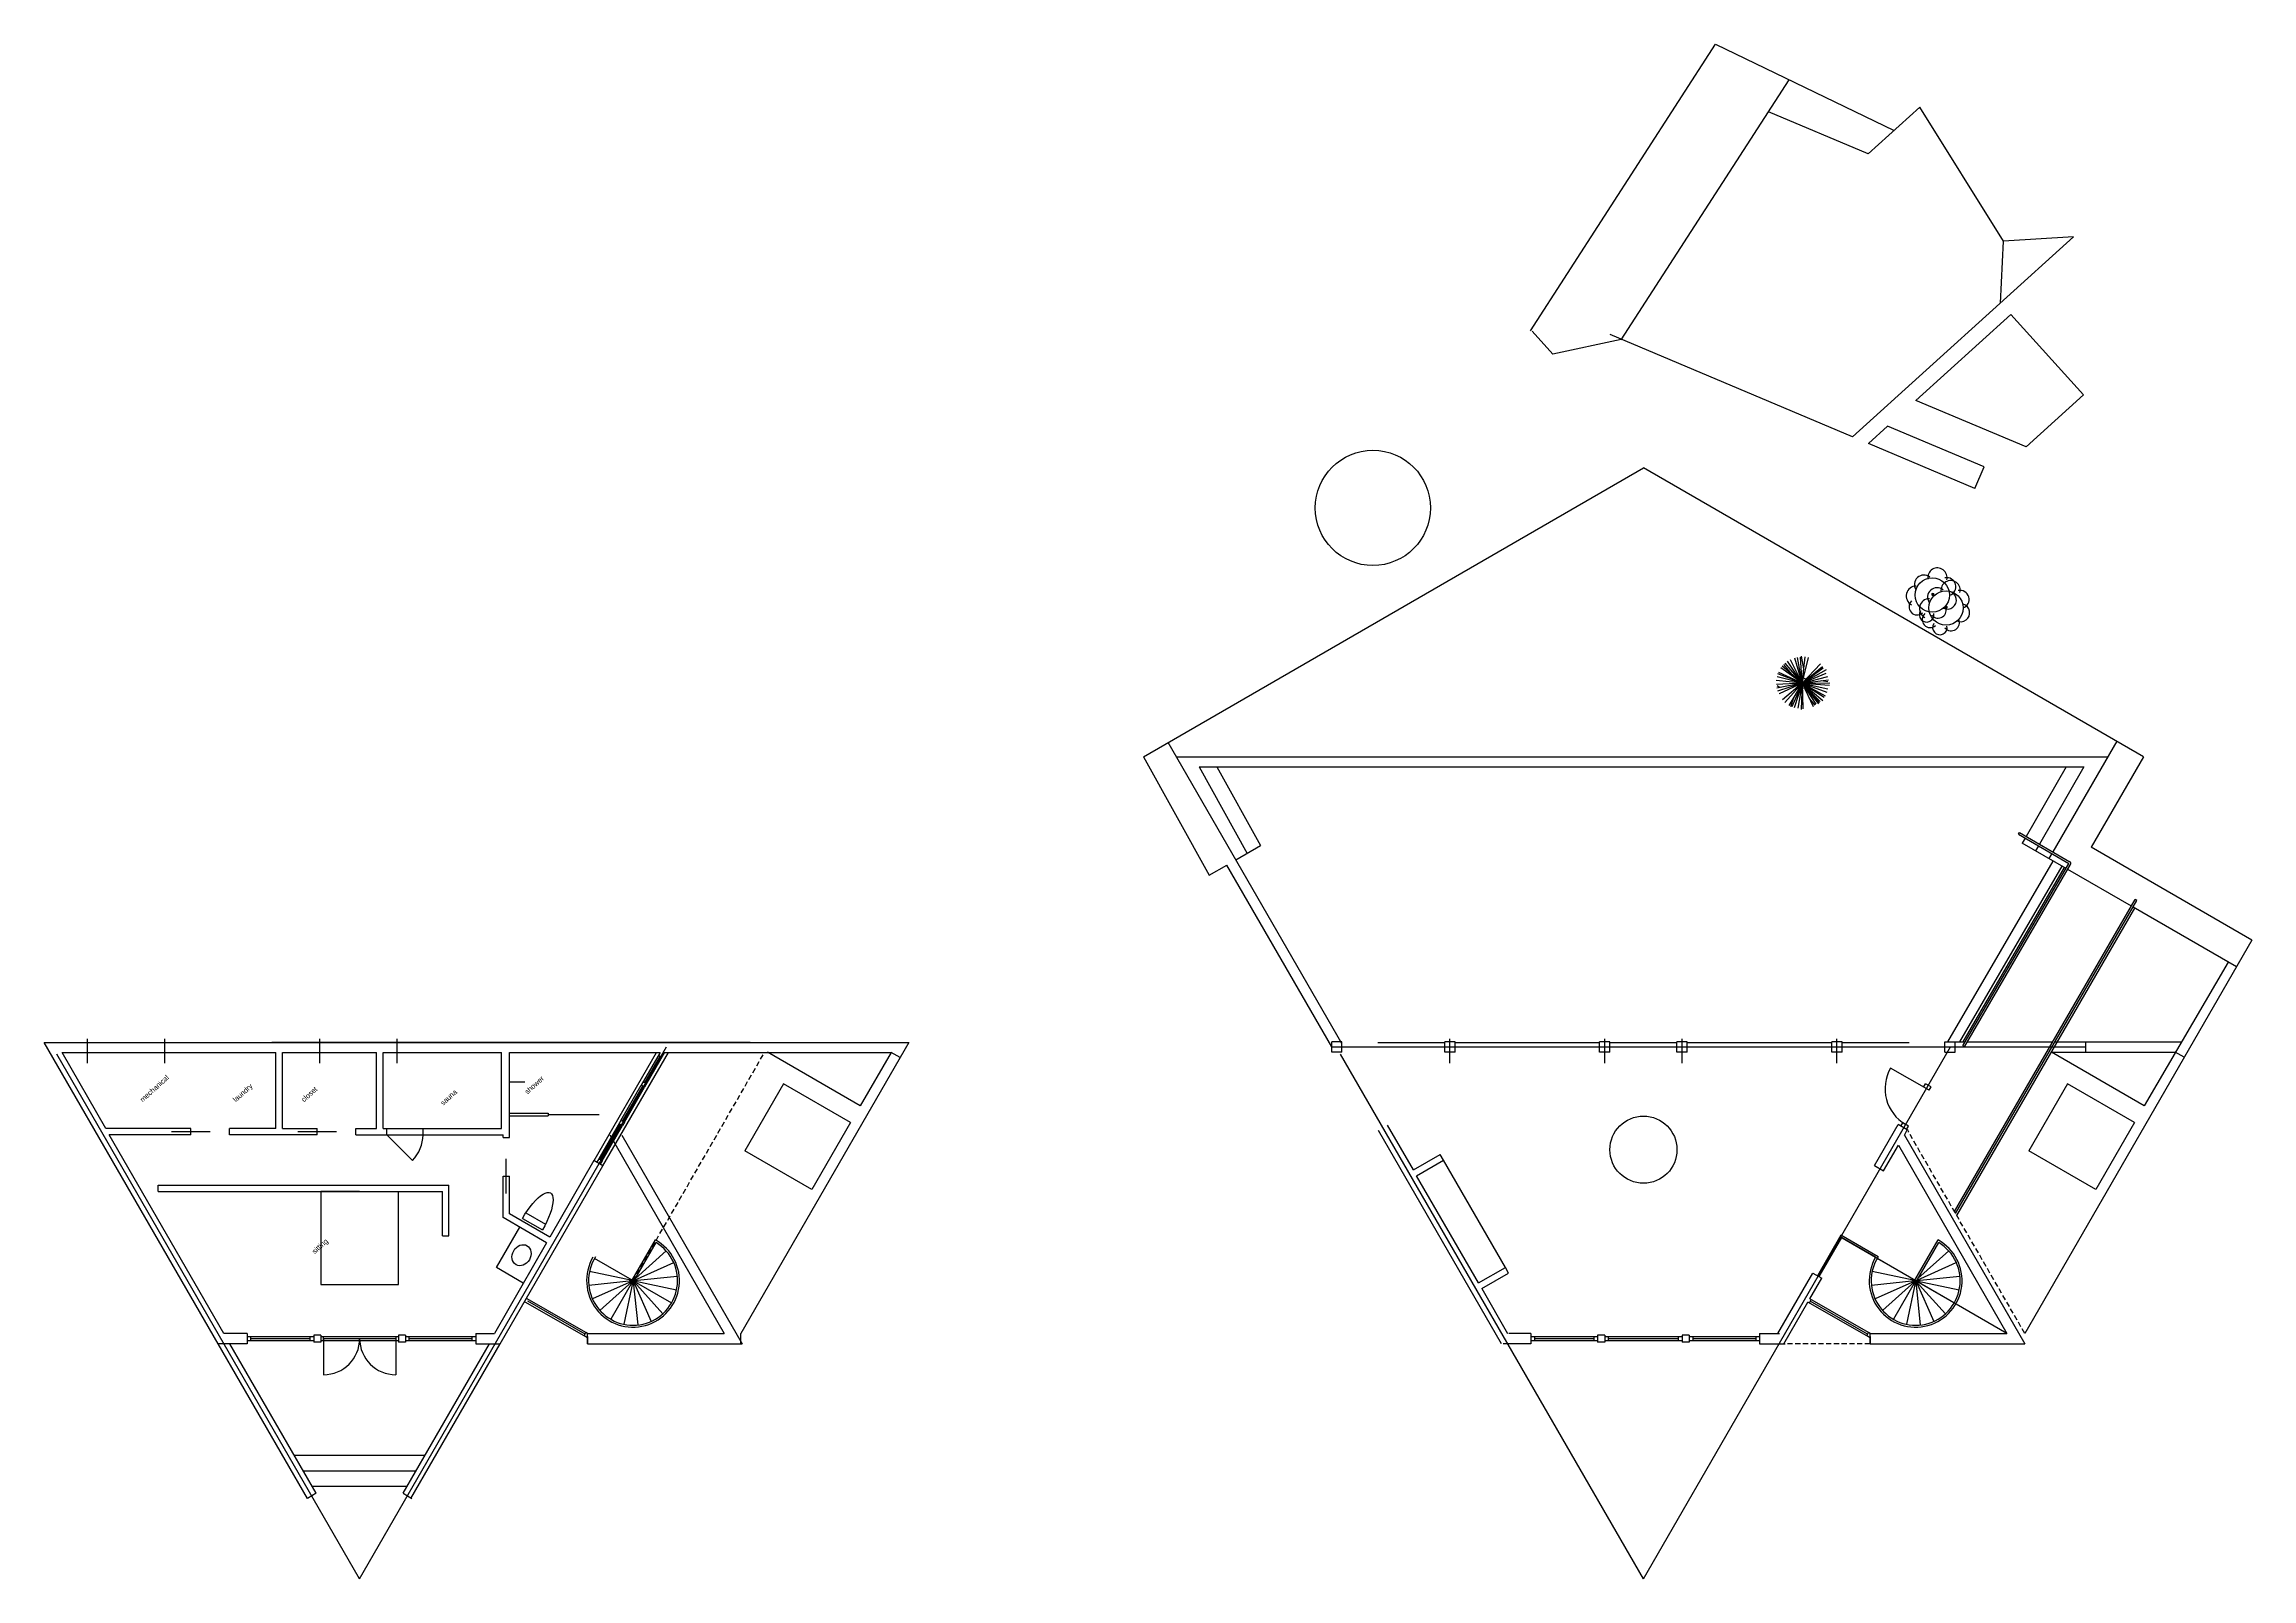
# Model space of a CAD drawing. Header units: inches. Extents: x -43639 to 75791, y -33466 to 47612.
# Drawn here: x 16281 to 17992, y 2132 to 3322 of the extents above; entities that cross this region are included whole.
import ezdxf

# ---------------------------------------------------------------- set-up
doc = ezdxf.new("R2010")
doc.units = ezdxf.units.IN
doc.header["$LTSCALE"] = 8
doc.header["$MEASUREMENT"] = 0
doc.linetypes.add('DASHED', pattern=[0.75, 0.5, -0.25])
doc.layers.get('0').update_dxf_attribs({"linetype": 'CONTINUOUS'})
for name, color, linetype in [('A-Elev', 7, 'CONTINUOUS'), ('A-fixtures', 140, 'CONTINUOUS'), ('A-millwork', 252, 'CONTINUOUS'), ('A-walls', 7, 'CONTINUOUS'), ('construction', 160, 'CONTINUOUS'), ('TREE', 3, 'CONTINUOUS')]:
    doc.layers.add(name, color=color, linetype=linetype)
doc.styles.get("Standard").update_dxf_attribs({"font": 'txt', "height": 0.2})

# ---------------------------------------------------------------- blocks, each defined once
blk = doc.blocks.new('DCDSTREE')
at = {"const_width": 0.05567}
blk.add_lwpolyline([(-0.050861, -0.01564, 1), (0.004809, -0.01564, 1)], format="xyb", close=True, dxfattribs=at)
for centre, radius, start, end in [((-0.022665, 0.436649), 0.318198, 8.130102, 171.869898), ((-0.697665, 0.031649), 0.27, 90, 270), ((-0.472665, 0.324149), 0.334487, 47.726311, 199.653824), ((0.472335, 0.301649), 0.3245, 303.690068, 146.309932), ((0.504478, -0.141923), 0.302211, 246.16126, 60.708638), ((-0.636783, -0.38394), 0.243328, 104.489763, 329.250033), ((-0.24204, -0.519601), 0.275855, 177.662694, 343.412661), ((0.213585, -0.485851), 0.302916, 201.801409, 31.328693)]:
    blk.add_arc(centre, radius, start, end)
blk = doc.blocks.new('PINETREE')
for p, q in [((0, 0), (-0.402482, 0.779348)), ((0, 0), (-0.343868, 0.794353)), ((0, 0), (-0.194598, 0.864692)), ((0, 0), (-0.116446, 0.880635)), ((-0.057775, 0.436931), (-0.038294, 0.872194)), ((0, 0), (0.026572, 0.880635)), ((0, 0), (0.124261, 0.880635)), ((0, 0), (0.234456, 0.841246)), ((0, 0), (0.377474, 0.786851)), ((0, 0), (0.461878, 0.747461)), ((0, 0), (-0.869831, 0.030011)), ((0, 0), (-0.869831, -0.086282)), ((0, 0), (-0.837788, -0.250404)), ((0, 0), (-0.81825, 0.248528)), ((-0.81825, 0.248528), (-0.81825, 0.248528)), ((0, 0), (-0.798712, 0.358256)), ((0, 0), (-0.798712, -0.359194)), ((0, 0), (-0.759636, -0.429532)), ((0, 0), (-0.746351, 0.451103)), ((-0.662929, 0.400682), (-0.688518, 0.497995)), ((0, 0), (-0.675232, 0.544887)), ((0, 0), (-0.675232, -0.530819)), ((0, 0), (-0.616618, -0.632106)), ((0, 0), (-0.584576, 0.654615)), ((0, 0), (-0.565038, -0.655553)), ((0, 0), (-0.486886, 0.724015)), ((0, 0), (-0.259464, -0.827178)), ((0, 0), (-0.135984, -0.835619)), ((0, 0), (-0.064085, -0.882511)), ((0, 0), (-0.018756, -0.87407)), ((0, 0), (0.54003, 0.685564)), ((0, 0), (0.669762, 0.584276)), ((0, 0), (0.741661, 0.497995)), ((0, 0), (0.884679, 0.0694)), ((0, 0), (0.877646, -0.040327)), ((0, 0), (0.865141, -0.094722)), ((0, 0), (0.826065, -0.289794)), ((0, 0), (0.793242, -0.414527)), ((0, 0), (0.728376, -0.507373)), ((0, 0), (0.118009, -0.897516)), ((0, 0), (0.032824, -0.859065)), ((0, 0), (0.403264, -0.780286)), ((0, 0), (0.514239, -0.718388)), ((0, 0), (0.637719, -0.663993)), ((0, 0), (0.286817, -0.835619)), ((0, 0), (0.696333, -0.617101)), ((0, 0), (0.916722, -0.211015)), ((0, 0), (0.228204, -0.843121)), ((0.36848, 0.321449), (0.592391, 0.685564)), ((-0.552229, -0.165054), (-0.831536, -0.328245)), ((-0.170074, -0.542198), (-0.187565, -0.835619)), ((0.535333, -0.372904), (0.676795, -0.53926))]:
    blk.add_line(p, q)

msp = doc.modelspace()

# ---------------------------------------------------------------- linework, layer by layer
at = {"layer": 'A-Elev', "elevation": -8375.99289}
msp.add_lwpolyline([(16525.32518, 2432.42649), (16495.32518, 2432.42649), (16495.32518, 2360.4776), (16555.32518, 2360.4776), (16555.32518, 2432.42649)], dxfattribs=at)
at = {"layer": 'A-fixtures'}
for p, q in [((16654.06664, 2415.92569, -8375.99122), (16669.40454, 2407.07035, -8375.99122)), ((16651.44136, 2411.6679, -8375.99122), (16667.02982, 2402.6679, -8375.99122))]:
    msp.add_line(p, q, dxfattribs=at)
at = {"layer": 'A-fixtures', "extrusion": (0, 0, -1)}
msp.add_ellipse((16659.23559, 2407.1679, -8375.99122), major_axis=(14, 24.24871), ratio=0.3214285714, start_param=4.7123889804, end_param=7.853981634, dxfattribs=at)
at = {"layer": 'A-millwork'}
for p, q in [((17413.47558, 2373.61492, 0.00274), (17365.47558, 2456.75335, 0.00274)), ((16631.42047, 2373.52174, -8375.9976), (16649.44346, 2404.73848, -8375.99973))]:
    msp.add_line(p, q, dxfattribs=at)
msp.add_arc((16546.4434, 2476.42649, -8375.99008), 28, 315, 360, dxfattribs=at)
at = {"layer": 'A-walls', "color": 252}
for p, q in [((17132.84389, 2769.43884), (17520.54193, 2993.27641)), ((17908.23996, 2769.43884), (17520.54193, 2993.27641)), ((17286.83919, 2547.07026), (17152.05195, 2780.52861)), ((17887.45535, 2781.43884), (17837.91277, 2695.62856)), ((17132.84389, 2769.43884), (17183.80992, 2677.52219)), ((17158.45463, 2769.43884), (17880.52715, 2769.43884)), ((17176.16794, 2761.43884, -40037.30414), (17213.26778, 2694.52969, -40037.30414)), ((17176.16794, 2761.43884), (17862.05194, 2761.43884)), ((17189.88713, 2761.43884, -40037.30414), (17223.66009, 2700.52969, -40037.30414)), ((17848.19554, 2761.43884), (17817.12816, 2707.62856)), ((17862.05194, 2761.43884), (17827.52046, 2701.62856)), ((17908.23996, 2769.43884), (17867.69738, 2699.21702)), ((17816.37816, 2706.32952), (17814.12816, 2702.43241)), ((17204.59453, 2689.52219), (17223.70024, 2700.55287)), ((17848.14018, 2682.79557), (17814.12816, 2702.43241)), ((17826.77046, 2700.32952), (17824.52046, 2696.43241)), ((17837.16277, 2694.32952), (17834.91277, 2690.43241)), ((17992.16908, 2627.35325), (17867.69738, 2699.21702)), ((17183.80992, 2677.52219), (17197.53969, 2685.44907)), ((17278.83919, 2544.6342), (17197.53969, 2685.44907)), ((17768.29509, 2548.51462), (17846.84439, 2683.54369)), ((17898.80591, 2653.54369), (17849.44246, 2682.04369)), ((17980.16908, 2606.56864), (17900.10495, 2652.79369)), ((17903.09951, 2657.99298), (17901.80171, 2658.74226)), ((17763.39056, 2413.94157), (17901.40399, 2652.04369)), ((17992.16908, 2627.35325), (17816.17318, 2322.51941)), ((17973.68355, 2610.31307), (17908.73445, 2498.9586)), ((16951.0155, 2548.04201, 8376), (16820.80996, 2322.51941, 8376)), ((16913.37123, 2498.9586, 8376), (16841.3941, 2540.51462, 8376)), ((16937.44146, 2540.22672, 8376), (16913.37123, 2498.9586, 8376)), ((17762.24467, 2548.51462), (17768.29509, 2548.51462)), ((17768.29509, 2548.51462), (17770.02714, 2548.51462)), ((17771.75919, 2548.51462), (17837.57712, 2548.51462)), ((17836.42242, 2540.51462), (17863.51313, 2540.51462)), ((17908.73445, 2498.9586), (17836.75732, 2540.51462)), ((17839.30917, 2548.51462), (17863.51313, 2548.51462)), ((17863.51313, 2540.51462), (17863.51313, 2548.51462)), ((17939.72337, 2536.51462), (17932.79517, 2540.51462)), ((16853.90971, 2515.96822, 8376), (16823.90971, 2464.0067, 8376)), ((16905.87123, 2485.96822, 8376), (16853.90971, 2515.96822, 8376)), ((17849.27292, 2515.96822), (17819.27292, 2464.0067)), ((17901.23445, 2485.96822), (17849.27292, 2515.96822)), ((16671.45308, 2492.22672, -8376.00851), (16711.01846, 2492.22672, -8376.00851)), ((16905.87123, 2485.96822, 8376), (16875.87123, 2434.0067, 8376)), ((17901.23445, 2485.96822), (17871.23445, 2434.0067)), ((16331.4983, 2476.42649, -8376), (16331.4983, 2476.4776, -8376.00002)), ((16875.87123, 2434.0067, 8376), (16823.90971, 2464.0067, 8376)), ((17871.23445, 2434.0067), (17819.27292, 2464.0067)), ((17802.31677, 2322.51941), (17672.78304, 2397.30574)), ((16736.59683, 2363.75003, -8376), (16707.36848, 2380.62503, -8376)), ((16739.05, 2364.99904, -8376), (16762.88485, 2386.46003, -8376)), ((17730.90324, 2363.75003), (17701.67488, 2380.62503)), ((17733.35641, 2364.99904), (17757.19125, 2386.46003)), ((16736.50046, 2363.29663, -8376), (16702.93535, 2359.7688, -8376)), ((16736.51274, 2363.53096, -8376), (16703.50026, 2370.54798, -8376)), ((16736.56119, 2363.06998, -8376), (16705.72903, 2349.34261, -8376)), ((16736.68899, 2362.87318, -8376), (16711.60786, 2340.29002, -8376)), ((16736.87135, 2362.72551, -8376), (16719.99635, 2333.49715, -8376)), ((16737.09042, 2362.64142, -8376), (16730.0734, 2329.62894, -8376)), ((16737.32475, 2362.62914, -8376), (16740.85258, 2329.06402, -8376)), ((16737.55141, 2362.68987, -8376), (16751.27877, 2331.85771, -8376)), ((16737.7482, 2362.81767, -8376), (16760.33136, 2337.73653, -8376)), ((16737.89587, 2363.00003, -8376), (16767.12423, 2346.12503, -8376)), ((16738.01772, 2363.21107, -8376), (16770.99244, 2356.20207, -8376)), ((16738.16833, 2363.47193, -8376), (16771.55736, 2366.98126, -8376)), ((16738.41201, 2363.89401, -8376), (16768.76367, 2377.40744, -8376)), ((17730.80687, 2363.29663), (17697.24175, 2359.7688)), ((17730.81915, 2363.53096), (17697.80667, 2370.54798)), ((17730.8676, 2363.06998), (17700.03544, 2349.34261)), ((17730.9954, 2362.87318), (17705.91426, 2340.29002)), ((17731.17776, 2362.72551), (17714.30276, 2333.49715)), ((17731.39682, 2362.64142), (17724.3798, 2329.62894)), ((17731.63115, 2362.62914), (17735.15899, 2329.06402)), ((17731.85781, 2362.68987), (17745.58517, 2331.85771)), ((17732.05461, 2362.81767), (17754.63776, 2337.73653)), ((17732.20228, 2363.00003), (17761.43063, 2346.12503)), ((17732.32412, 2363.21107), (17765.29885, 2356.20207)), ((17732.47473, 2363.47193), (17765.86376, 2366.98126)), ((17732.71842, 2363.89401), (17763.07008, 2377.40744)), ((16484.77659, 2194.64825, -8376), (16415.56894, 2314.51941, -8376)), ((16491.66183, 2198.62344, -8376), (16424.74926, 2314.51941, -8376)), ((16497.32518, 2318.51941, -8376.01245), (16497.32518, 2290.51941, -8376.01245)), ((16553.32518, 2318.51941, -8376.01238), (16553.32518, 2290.51941, -8376.01238)), ((16558.98854, 2198.62344, -8376), (16625.90111, 2314.51941, -8376)), ((16565.10991, 2194.64825, -25128.01713), (16634.31755, 2314.51941, -25128.01713)), ((16575.84495, 2227.8196, -8376.01713), (16474.80542, 2227.8196, -8376.01713)), ((16568.91675, 2215.8196, -8376.01713), (16481.73362, 2215.8196, -8376.01713)), ((16491.66183, 2198.62344, -8376.01713), (16484.77659, 2194.64825, -8376.01713)), ((16561.98854, 2203.8196, -8376.01713), (16488.66183, 2203.8196, -8376.01713)), ((16558.98854, 2198.62344, -8376.01713), (16565.87378, 2194.64825, -8376.01713))]:
    msp.add_line(p, q, dxfattribs=at)
at = {"layer": 'A-walls', "color": 253}
for p, q in [((17811.182, 2709.32952), (17811.932, 2710.62856)), ((17811.182, 2709.32952), (17850.4026, 2686.6855)), ((17811.932, 2710.62856), (17851.14342, 2687.98984)), ((17768.15075, 2545.26462), (17850.4026, 2686.6855)), ((17769.44979, 2544.51462), (17851.70162, 2685.93547)), ((17761.68861, 2416.88945), (17901.80171, 2658.74226)), ((17762.55375, 2415.39099), (17903.09951, 2657.99298)), ((16706.99223, 2456.41586, -16752.00065), (16755.38045, 2540.22672, -16752.00065)), ((16713.96746, 2452.38871, -8376), (16764.68076, 2540.22672, -8376)), ((17768.15075, 2545.26462), (17769.44979, 2544.51462)), ((16727.90729, 2487.64181, -8376), (16743.65729, 2514.92161, -8376)), ((16713.25537, 2456.26394, -8376), (16729.00537, 2483.54374, -8376)), ((16546.4434, 2481.42649, -8375.99008), (16574.4434, 2481.42649, -8375.99008)), ((16548.22541, 2476.42649, -8375.9852), (16576.22541, 2476.42649, -8375.9852)), ((16636.45308, 2444.33743, -8375.99859), (16641.45308, 2444.33743, -8375.99859)), ((17673.53304, 2398.60478), (17655.41043, 2367.2155)), ((17673.99057, 2396.89725), (17656.49296, 2366.5905)), ((17702.45313, 2381.90775), (17673.53304, 2398.60478)), ((17700.50159, 2381.5911), (17673.99057, 2396.89725)), ((16736.59683, 2363.75003, -8376), (16754.59293, 2394.92018, -8376)), ((16737.89587, 2363.00003, -8376), (16755.1418, 2392.87084, -8376)), ((17730.90324, 2363.75003), (17748.89933, 2394.92018)), ((17732.20228, 2363.00003), (17749.4482, 2392.87084)), ((16699.2687, 2320.5553, -8376.00481), (16653.74186, 2346.84023, -8376.00474)), ((16700.7687, 2323.15338, -8376), (16655.24186, 2349.43831, -8375.99993)), ((17693.5751, 2320.5553, -0.00481), (17648.04827, 2346.84023, -0.00474)), ((17695.0751, 2323.15338, 0), (17649.54827, 2349.43831, 0.00007)), ((16441.08824, 2320.01941, -8376.00764), (16486.82518, 2320.01941, -8376.00757)), ((16441.08824, 2317.01941, -8376.00764), (16486.82518, 2317.01941, -8376.00757)), ((16497.32518, 2320.01941, -8376.01245), (16553.32518, 2320.01941, -8376.01238)), ((16497.32518, 2317.01941, -8376.01245), (16553.32518, 2317.01941, -8376.01238)), ((16563.82518, 2320.01941, -8376.01719), (16612.32518, 2320.01941, -8376.01713)), ((16563.82518, 2317.01941, -8376.01719), (16612.32518, 2317.01941, -8376.01713)), ((17436.30498, 2320.01941, 0.00948), (17482.04193, 2320.01941, 0.00955)), ((17436.30498, 2317.01941, 0.00948), (17482.04193, 2317.01941, 0.00955)), ((17493.54193, 2320.01941, 0.00467), (17547.54193, 2320.01941, 0.00474)), ((17493.54193, 2317.01941, 0.00467), (17547.54193, 2317.01941, 0.00474)), ((17559.04193, 2320.01941, -0.00007), (17607.54193, 2320.01941, 0)), ((17559.04193, 2317.01941, -0.00007), (17607.54193, 2317.01941, 0))]:
    msp.add_line(p, q, dxfattribs=at)
at = {"layer": 'A-walls', "color": 1}
for p, q in [((17756.39732, 2548.51462, -15623.89799), (17838.16257, 2688.55614, -39478.11913)), ((17765.81706, 2548.51462, -16608.00381), (17845.21741, 2684.48303, -39478.11913)), ((17863.51313, 2548.51462), (17937.41397, 2548.51462)), ((17863.51313, 2540.51462), (17932.79517, 2540.51462))]:
    msp.add_line(p, q, dxfattribs=at)
at = {"layer": 'A-walls', "color": 5}
for p, q in [((16314.41484, 2532.01563, -8376), (16314.41484, 2550.76411, -8376)), ((16374.41484, 2532.01563, -8376), (16374.41484, 2550.76411, -8376)), ((16494.41484, 2532.01563, -8376), (16494.41484, 2550.76411, -8376)), ((16554.41484, 2532.01563, -8376), (16554.41484, 2550.76411, -8376)), ((17370.54193, 2532.01563), (17370.54193, 2550.76411)), ((17490.54193, 2532.01563, -8376), (17490.54193, 2550.76411, -8376)), ((17550.54193, 2532.01563, -8376), (17550.54193, 2550.76411, -8376)), ((17670.54193, 2532.01563, -8376), (17670.54193, 2550.76411, -8376)), ((16525.32518, 2132.36641, -8376.01713), (16290.53583, 2539.03351, -8376.01713)), ((16525.32518, 2132.36641, -8376.01713), (16763.27906, 2544.51462, -8376.01713)), ((17278.83919, 2544.51462), (17863.46701, 2544.51462)), ((17520.54193, 2132.36641), (17285.75257, 2539.03351)), ((17520.54193, 2132.36641), (17758.49581, 2544.51462))]:
    msp.add_line(p, q, dxfattribs=at)
at = {"layer": 'A-walls'}
for p, q in [((16415.56894, 2314.51941, -8376), (16280.7446, 2548.04201, -8376)), ((16280.7446, 2548.04201, -8376), (16951.0155, 2548.04201, -8376)), ((16328.61155, 2481.42649, -8376), (16294.66322, 2540.22672, -8376)), ((16294.66322, 2540.22672, -8376), (16460.4434, 2540.22672, -8376)), ((16828.0677, 2548.04201, -8376), (16457.3581, 2548.04201, -8376)), ((16460.4434, 2481.42649, -8376.00531), (16460.4434, 2540.22672, -8376.00645)), ((16465.4434, 2481.42649, -8376.00531), (16465.4434, 2540.22672, -8376.00645)), ((16465.4434, 2540.22672, -8376), (16538.4434, 2540.22672, -8376)), ((16538.4434, 2481.42649, -8376.00374), (16538.4434, 2540.22672, -8376.00488)), ((16543.4434, 2481.42649, -8376.00374), (16543.4434, 2540.22672, -8376.00488)), ((16543.4434, 2540.22672, -8376), (16635.23509, 2540.22672, -8376.00851)), ((16635.23509, 2481.42649, -8375.99371), (16635.23509, 2540.22672, -8375.99485)), ((16641.45308, 2477.33447, -8375.99859), (16641.45308, 2540.22672, -8375.99973)), ((16641.45308, 2540.22672, -8376.00851), (16758.2672, 2540.22672, -8376.00394)), ((16758.2672, 2540.22672, -8376), (16743.65729, 2514.92161, -8376)), ((16761.7313, 2540.22672, -8376), (16746.25537, 2513.42161, -8376)), ((16746.45633, 2516.76969, -8376), (16758.16798, 2537.05486, -8376)), ((16761.7313, 2540.22672, -8376.00381), (16937.44146, 2540.22672, -8375.99694)), ((17278.83919, 2540.51462), (17278.83919, 2548.51462)), ((17286.83919, 2548.51462), (17278.83919, 2548.51462)), ((17286.83919, 2540.51462), (17278.83919, 2540.51462)), ((17286.83919, 2540.51462), (17286.83919, 2548.51462)), ((17314.54193, 2548.04201, -8376), (17366.54193, 2548.04201, -8376)), ((17366.54193, 2540.51462), (17366.54193, 2548.51462)), ((17374.54193, 2548.51462), (17366.54193, 2548.51462)), ((17374.54193, 2540.51462), (17366.54193, 2540.51462)), ((17374.54193, 2540.51462), (17374.54193, 2548.51462)), ((17374.54193, 2548.04201, -8376), (17486.54193, 2548.04201, -8376)), ((17486.54193, 2540.51462, -8376), (17486.54193, 2548.51462, -8376)), ((17494.54193, 2548.51462, -8376), (17486.54193, 2548.51462, -8376)), ((17494.54193, 2540.51462, -8376), (17486.54193, 2540.51462, -8376)), ((17494.54193, 2540.51462, -8376), (17494.54193, 2548.51462, -8376)), ((17494.54193, 2548.04201, -8376), (17546.54193, 2548.04201, -8376)), ((17546.54193, 2540.51462, -8376), (17546.54193, 2548.51462, -8376)), ((17554.54193, 2548.51462, -8376), (17546.54193, 2548.51462, -8376)), ((17554.54193, 2540.51462, -8376), (17546.54193, 2540.51462, -8376)), ((17554.54193, 2540.51462, -8376), (17554.54193, 2548.51462, -8376)), ((17554.54193, 2548.04201, -8376), (17666.54193, 2548.04201, -8376)), ((17674.54193, 2548.51462, -8376), (17666.54193, 2548.51462, -8376)), ((17666.54193, 2540.51462, -8376), (17666.54193, 2548.51462, -8376)), ((17674.54193, 2540.51462, -8376), (17666.54193, 2540.51462, -8376)), ((17674.54193, 2540.51462, -8376), (17674.54193, 2548.51462, -8376)), ((17674.54193, 2548.04201, -8376), (17726.54193, 2548.04201, -8376)), ((17754.24467, 2540.51462), (17754.24467, 2548.51462)), ((17754.24467, 2548.51462), (17762.24467, 2548.51462)), ((17754.24467, 2540.51462), (17762.24467, 2540.51462)), ((17762.24467, 2540.51462), (17762.24467, 2548.51462)), ((16653.45308, 2517.1347, -8376.01066), (16641.45308, 2517.1347, -8375.99973)), ((17741.98078, 2510.90975), (17712.10291, 2528.15975)), ((17737.65065, 2513.40975), (17739.15065, 2516.00783)), ((17743.48078, 2513.50783), (17739.15065, 2516.00783)), ((16729.20633, 2486.89181, -8376), (16744.95633, 2514.17161, -8376)), ((16729.85585, 2486.51681, -8376), (16745.60585, 2513.79661, -8376)), ((16730.50537, 2486.14181, -8376), (16746.25537, 2513.42161, -8376)), ((17741.98078, 2510.90975), (17743.48078, 2513.50783)), ((16641.45308, 2493.1347, -8376.01339), (16671.45308, 2493.1347, -8376.01339)), ((16641.45308, 2491.1347, -8376.01339), (16671.45308, 2491.1347, -8376.01339)), ((16671.45308, 2493.1347, -8376.01339), (16671.45308, 2491.1347, -8376.01339)), ((16727.90729, 2487.64181, -8376), (16710.65729, 2457.76394, -8376)), ((16711.30681, 2457.38894, -8376), (16727.05681, 2484.66874, -8376)), ((16711.95633, 2457.01394, -8376), (16727.70633, 2484.29374, -8376)), ((16730.50537, 2486.14181, -8376), (16729.00537, 2483.54374, -8376)), ((17342.36058, 2449.1814, 8376.00821), (17322.23224, 2483.84886)), ((17699.65671, 2452.52115), (17718.02074, 2484.32857)), ((17725.07558, 2480.25546, 0.00241), (17718.02074, 2484.32857, 0.00241)), ((17725.90646, 2479.77575), (17718.85162, 2483.84886)), ((17720.15065, 2483.09886), (17721.65065, 2485.69694)), ((17725.98078, 2483.19694), (17721.65065, 2485.69694)), ((17724.48078, 2480.59886), (17725.98078, 2483.19694)), ((16420.13046, 2322.51941, -8376), (16331.27216, 2476.42649, -8376)), ((16379.4434, 2478.92649, -8376.00489), (16409.4434, 2478.92649, -8376.00489)), ((16394.4434, 2476.42649, -8376.00489), (16394.4434, 2481.42649, -8376.00489)), ((16424.4434, 2476.42649, -8376.00043), (16424.4434, 2481.42649, -8376.00043)), ((16465.4434, 2481.42649, -8376.00531), (16492.4434, 2481.42649, -8375.98563)), ((16477.4434, 2478.92649, -8375.98965), (16507.4434, 2478.92649, -8375.98965)), ((16492.4434, 2476.42649, -8375.98965), (16492.4434, 2481.42649, -8375.98965)), ((16522.4434, 2481.42649, -8375.99008), (16538.4434, 2481.42649, -8375.99008)), ((16522.4434, 2476.42649, -8375.9852), (16522.4434, 2481.42649, -8375.9852)), ((16522.4434, 2476.42649, -8375.9852), (16548.22541, 2476.42649, -8375.9852)), ((16543.4434, 2481.42649, -8375.99008), (16546.4434, 2481.42649, -8375.99008)), ((16546.4434, 2476.42649, -8375.99008), (16546.4434, 2481.42649, -8375.99008)), ((16546.4434, 2476.42649, -8375.99008), (16566.24239, 2456.6275, -8376.00305)), ((16574.4434, 2476.42649, -8375.99008), (16574.4434, 2481.42649, -8375.99008)), ((16574.4434, 2481.42649, -8375.9852), (16635.23509, 2481.42649, -8375.99371)), ((16574.4434, 2476.42649, -8375.99008), (16636.45308, 2476.42649, -8375.99859)), ((16636.45308, 2474.33447, -8375.99859), (16636.45308, 2476.42649, -8375.99859)), ((16636.45308, 2474.33447, -8375.99859), (16641.45308, 2474.33447, -8375.99859)), ((16641.45308, 2474.33447, -8375.99859), (16641.45308, 2477.33447, -8375.99859)), ((16719.15207, 2476.42649, -8376), (16808.01037, 2322.51941, -8376)), ((16728.4741, 2476.28026, -8376), (16821.86677, 2314.51941, -8376)), ((17410.58819, 2314.51941), (17315.1774, 2479.77575)), ((17706.71156, 2448.44803), (17718.1617, 2468.28026)), ((17718.1617, 2468.28026), (17802.31677, 2322.51941)), ((17722.7805, 2476.28026), (17725.07558, 2480.25546)), ((17722.7805, 2476.28026), (17816.17318, 2314.51941)), ((16634.36858, 2314.51941, -8376), (16713.96746, 2452.38871, -8376)), ((16638.95308, 2430.83743, -8376.00103), (16638.95308, 2457.83743, -8375.99615)), ((16706.88371, 2456.47851, 6987.39101), (16672.76452, 2397.04756, -7331.26393)), ((16710.65729, 2457.76394, -8376), (16709.15729, 2455.16586, -8376)), ((16713.25537, 2456.26394, -8376), (16711.75537, 2453.66586, -8376)), ((17342.36058, 2449.1814, 8376.00821), (17362.97558, 2461.08348, 8376.00821)), ((17365.47558, 2456.75335, 8376.00274), (17362.97558, 2461.08348, 8376.00274)), ((17365.47558, 2456.75335, 8376.00274), (17362.97558, 2461.08348, 8376.00274)), ((17365.47558, 2456.75335, 8376.00274), (17362.97558, 2461.08348, 8376.00274)), ((17699.65671, 2452.52115), (17706.71156, 2448.44803)), ((16369.13045, 2432.42649, -8376), (16369.13045, 2437.42649, -8376)), ((16589.45308, 2398.05168, -8375.99973), (16589.45308, 2432.42649, -8375.99859)), ((16594.45308, 2398.05168, -8375.99973), (16594.45308, 2437.42649, -8375.99859)), ((16636.45308, 2412.23848, -8375.99973), (16636.45308, 2444.33743, -8375.99859)), ((16641.45308, 2415.12523, -8375.99973), (16641.45308, 2444.33743, -8375.99859)), ((17392.69097, 2361.61492, 0.00274), (17344.69097, 2444.75335, 0.00274)), ((16594.45308, 2429.06307, -8375.99973), (16594.45308, 2429.06307, -8375.99973)), ((16589.45308, 2398.05168, -8376.00461), (16594.45308, 2398.05168, -8376.00461)), ((16670.2751, 2392.71133, -8375.98946), (16629.9355, 2322.44525, -25305.1404)), ((17392.69097, 2361.61492, 8376.00821), (17413.47558, 2373.61492, 8376.00821)), ((17395.19097, 2357.28479, 8376.00274), (17415.97558, 2369.28479, 8376.00274)), ((17415.97558, 2369.28479, 8376.00274), (17413.47558, 2373.61492, 8376.00274)), ((17415.97558, 2369.28479, 8376.00274), (17413.47558, 2373.61492, 8376.00274)), ((17624.82631, 2322.51941), (17651.82632, 2369.28479)), ((17649.54827, 2349.43831), (17658.71156, 2365.3096)), ((17651.82632, 2369.28479), (17658.71156, 2365.3096)), ((16700.0187, 2321.85434, -8376.00481), (16655.58994, 2347.5053, -8376.00474)), ((17395.19097, 2357.28479, 8376.00274), (17415.14971, 2322.51941, 0.00547)), ((17629.38783, 2314.51941), (17648.04827, 2346.84023)), ((17649.14634, 2346.20626, -0.00488), (17650.64634, 2348.80434, -0.00489)), ((17694.3251, 2321.85434, -0.00481), (17649.89634, 2347.5053, -0.00474)), ((16438.08824, 2314.51941, -8376.00764), (16415.56894, 2314.51941, -8376.00764)), ((16438.08824, 2322.51941, -8376.00764), (16420.13046, 2322.51941, -8376.00764)), ((16438.08824, 2322.51941, -8376.00764), (16438.08824, 2314.51941, -8376.00764)), ((16438.08824, 2320.01941, -8376.00764), (16441.08824, 2320.01941, -8376.00764)), ((16438.08824, 2317.01941, -8376.00764), (16441.08824, 2317.01941, -8376.00764)), ((16441.08824, 2317.01941, -8376.01245), (16441.08824, 2320.01941, -8376.01245)), ((16441.08824, 2318.51941, -8376.00764), (16486.82518, 2318.51941, -8376.00758)), ((16486.82518, 2320.01941, -8376.00764), (16486.82518, 2317.01941, -8376.00764)), ((16486.82518, 2320.01941, -8376.00757), (16489.82518, 2320.01941, -8376.00764)), ((16486.82518, 2317.01941, -8376.00757), (16489.82518, 2317.01941, -8376.00757)), ((16492.57518, 2321.26941, -8376.00764), (16489.82518, 2321.26941, -8376.00764)), ((16489.82518, 2321.26941, -8376.00764), (16489.82518, 2315.76941, -8376.00764)), ((16495.32518, 2315.76941, -8376.00764), (16489.82518, 2315.76941, -8376.00764)), ((16495.32518, 2321.26941, -8376.00764), (16492.57518, 2321.26941, -8376.00764)), ((16495.32518, 2321.26941, -8376.00764), (16495.32518, 2315.76941, -8376.00764)), ((16495.32518, 2320.01941, -8376.00764), (16497.32518, 2320.01941, -8376.00764)), ((16495.32518, 2317.01941, -8376.00764), (16497.32518, 2317.01941, -8376.00764)), ((16497.32518, 2317.01941, -8376.01245), (16497.32518, 2320.01941, -8376.01245)), ((16497.32518, 2318.51941, -8376.01245), (16553.32518, 2318.51941, -8376.01238)), ((16553.32518, 2320.01941, -8376.01238), (16553.32518, 2317.01941, -8376.01238)), ((16553.32518, 2320.01941, -8376.01232), (16555.32518, 2320.01941, -8376.01238)), ((16553.32518, 2317.01941, -8376.01232), (16555.32518, 2317.01941, -8376.01232)), ((16558.07518, 2321.26941, -8376.01238), (16555.32518, 2321.26941, -8376.01238)), ((16555.32518, 2321.26941, -8376.01238), (16555.32518, 2315.76941, -8376.01238)), ((16560.82518, 2315.76941, -8376.01238), (16555.32518, 2315.76941, -8376.01238)), ((16560.82518, 2321.26941, -8376.01238), (16558.07518, 2321.26941, -8376.01238)), ((16560.82518, 2321.26941, -8376.01238), (16560.82518, 2315.76941, -8376.01238)), ((16560.82518, 2320.01941, -8376.01238), (16563.82518, 2320.01941, -8376.01238)), ((16560.82518, 2317.01941, -8376.01238), (16563.82518, 2317.01941, -8376.01238)), ((16563.82518, 2317.01941, -8376.01719), (16563.82518, 2320.01941, -8376.01719)), ((16563.82518, 2318.51941, -8376.01719), (16612.32518, 2318.51941, -8376.01713)), ((16612.32518, 2320.01941, -8376.01719), (16612.32518, 2317.01941, -8376.01719)), ((16612.32518, 2320.01941, -8376.01713), (16615.32518, 2320.01941, -8376.01719)), ((16612.32518, 2317.01941, -8376.01713), (16615.32518, 2317.01941, -8376.01713)), ((16615.32518, 2322.51941, -8376.01165), (16629.80707, 2322.51941, -8376.01165)), ((16615.32518, 2322.51941, -8376.01165), (16615.32518, 2314.51941, -8376.01165)), ((16615.32518, 2314.51941, -8376.01713), (16634.36858, 2314.51941, -8376.01713)), ((16699.2687, 2320.5553, -8376.00481), (16700.7687, 2323.15338, -8376.00481)), ((16701.86677, 2319.0553, -8376), (16699.2687, 2320.5553, -8376)), ((16701.86677, 2322.51941, -8376), (16700.7687, 2323.15338, -8376)), ((16701.86677, 2314.51941, -8376), (16701.86677, 2322.51941, -8376)), ((16701.86677, 2314.51941, -8376), (16701.86677, 2322.51941, -8376)), ((16701.86677, 2322.51941, -8376), (16808.01037, 2322.51941, -8376)), ((16701.86677, 2320.01941, -8376), (16701.86677, 2314.51941, -8376)), ((16701.86677, 2314.51941, -8376), (16821.86677, 2314.51941, -8376)), ((16820.80996, 2314.51941, 8376), (16820.80996, 2322.51941, 8376)), ((17433.30498, 2314.51941, 0.00948), (17411.69603, 2314.51941, 0.00948)), ((17433.30498, 2322.51941, 0.00948), (17416.25754, 2322.51941, 0.00948)), ((17433.30498, 2322.51941, 0.00948), (17433.30498, 2314.51941, 0.00948)), ((17433.30498, 2320.01941, 0.00948), (17436.30498, 2320.01941, 0.00948)), ((17433.30498, 2317.01941, 0.00948), (17436.30498, 2317.01941, 0.00948)), ((17436.30498, 2317.01941, 0.00467), (17436.30498, 2320.01941, 0.00467)), ((17436.30498, 2318.51941, 0.00948), (17482.04193, 2318.51941, 0.00955)), ((17482.04193, 2320.01941, 0.00955), (17485.04193, 2320.01941, 0.00948)), ((17482.04193, 2320.01941, 0.00948), (17482.04193, 2317.01941, 0.00948)), ((17482.04193, 2317.01941, 0.00955), (17485.04193, 2317.01941, 0.00955)), ((17485.04193, 2321.26941, 0.00948), (17485.04193, 2315.76941, 0.00948)), ((17487.79193, 2321.26941, 0.00948), (17485.04193, 2321.26941, 0.00948)), ((17490.54193, 2315.76941, 0.00948), (17485.04193, 2315.76941, 0.00948)), ((17490.54193, 2321.26941, 0.00948), (17487.79193, 2321.26941, 0.00948)), ((17490.54193, 2321.26941, 0.00948), (17490.54193, 2315.76941, 0.00948)), ((17490.54193, 2320.01941, 0.00948), (17493.54193, 2320.01941, 0.00948)), ((17490.54193, 2317.01941, 0.00948), (17493.54193, 2317.01941, 0.00948)), ((17493.54193, 2317.01941, 0.00467), (17493.54193, 2320.01941, 0.00467)), ((17493.54193, 2318.51941, 0.00467), (17547.54193, 2318.51941, 0.00474)), ((17547.54193, 2320.01941, 0.00474), (17547.54193, 2317.01941, 0.00474)), ((17547.54193, 2320.01941, 0.00481), (17550.54193, 2320.01941, 0.00474)), ((17547.54193, 2317.01941, 0.00481), (17550.54193, 2317.01941, 0.00481)), ((17550.54193, 2321.26941, 0.00474), (17550.54193, 2315.76941, 0.00474)), ((17553.29193, 2321.26941, 0.00474), (17550.54193, 2321.26941, 0.00474)), ((17556.04193, 2315.76941, 0.00474), (17550.54193, 2315.76941, 0.00474)), ((17556.04193, 2321.26941, 0.00474), (17553.29193, 2321.26941, 0.00474)), ((17556.04193, 2321.26941, 0.00474), (17556.04193, 2315.76941, 0.00474)), ((17556.04193, 2320.01941, 0.00474), (17559.04193, 2320.01941, 0.00474)), ((17556.04193, 2317.01941, 0.00474), (17559.04193, 2317.01941, 0.00474)), ((17559.04193, 2317.01941, -0.00007), (17559.04193, 2320.01941, -0.00007)), ((17559.04193, 2318.51941, -0.00007), (17607.54193, 2318.51941)), ((17607.54193, 2320.01941, 0), (17610.54193, 2320.01941, -0.00007)), ((17607.54193, 2320.01941, -0.00007), (17607.54193, 2317.01941, -0.00007)), ((17607.54193, 2317.01941, 0), (17610.54193, 2317.01941, 0)), ((17610.54193, 2322.51941, 0.00547), (17610.54193, 2314.51941, 0.00547)), ((17610.54193, 2322.51941, 0.00547), (17625.93415, 2322.51941, 0.00547)), ((17610.54193, 2314.51941), (17630.49567, 2314.51941)), ((17693.5751, 2320.5553, -0.00481), (17695.0751, 2323.15338, -0.00481)), ((17696.17318, 2319.0553), (17693.5751, 2320.5553)), ((17696.17318, 2322.51941), (17695.0751, 2323.15338)), ((17696.17318, 2322.51941), (17802.31677, 2322.51941)), ((17696.17318, 2314.51941), (17696.17318, 2322.51941)), ((17696.17318, 2314.51941), (17696.17318, 2322.51941)), ((17696.17318, 2320.01941), (17696.17318, 2314.51941)), ((17696.17318, 2314.51941), (17816.17318, 2314.51941))]:
    msp.add_line(p, q, dxfattribs=at)
at = {"layer": 'A-walls', "color": 252, "linetype": 'DASHED'}
for p, q in [((16737.11151, 2363.47193, 8376), (16839.16094, 2540.22672, 8376)), ((17816.17318, 2322.51941), (17725.64382, 2479.32085)), ((17696.17318, 2314.51941), (17630.49567, 2314.51941))]:
    msp.add_line(p, q, dxfattribs=at)
at = {"layer": 'A-walls', "color": 7}
for p, q in [((16759.46702, 2536.30486, -8376), (16756.86894, 2537.80486, -8376)), ((16944.23693, 2536.30335, -8375.99694), (16937.44146, 2540.22672, -8375.99694)), ((16747.75537, 2516.01969, -8376), (16745.15729, 2517.51969, -8376)), ((16746.25537, 2513.42161, -8376), (16743.65729, 2514.92161, -8376)), ((16729.00537, 2483.54374, -8376), (16726.40729, 2485.04374, -8376)), ((16730.50537, 2486.14181, -8376), (16727.90729, 2487.64181, -8376)), ((16394.4434, 2481.42649, -8376.00531), (16328.61155, 2481.42649, -8376.00531)), ((16394.4434, 2476.42649, -8375.98965), (16331.27216, 2476.42649, -8375.98965)), ((16460.4434, 2481.42649, -8376.00531), (16424.4434, 2481.42649, -8376.00531)), ((16492.4434, 2476.42649, -8375.98965), (16424.4434, 2476.42649, -8375.98965)), ((16713.96746, 2452.38871, -8376), (16706.88371, 2456.47851, -8376)), ((16713.25537, 2456.26394, -8376), (16710.65729, 2457.76394, -8376)), ((17344.69097, 2444.75335, 8376.00274), (17365.47558, 2456.75335, 8376.00274)), ((16369.13045, 2437.42649, -8375.998), (16594.45308, 2437.42649, -8375.99847)), ((16369.13045, 2432.42649, -8375.99798), (16589.45308, 2432.42649, -8375.99867)), ((16672.76452, 2397.04756, -8375.99121), (16641.45308, 2415.12523, -8375.99973)), ((16670.2751, 2392.71133, -8375.9912), (16636.45308, 2412.23848, -8375.99973)), ((16652.19993, 2361.52471, -8376.00469), (16631.42047, 2373.52174, -8376.00469)), ((17392.69097, 2361.61492, 8376.00274), (17413.47558, 2373.61492, 8376.00274)), ((17395.19097, 2357.28479, 8376.00274), (17415.97558, 2369.28479, 8376.00274))]:
    msp.add_line(p, q, dxfattribs=at)
at = {"layer": 'A-walls', "color": 3}
msp.add_circle((17520.54193, 2464.90833), 26, dxfattribs=at)
at = {"layer": 'A-walls', "color": 252}
for centre, radius, start, end in [((17850.40259, 2686.68547), 1.5, 330, 60), ((16497.32518, 2318.51941, -8376.01245), 28, 270, 360), ((16553.32518, 2318.51941, -8376.01238), 28, 180, 270)]:
    msp.add_arc(centre, radius, start, end, dxfattribs=at)
at = {"layer": 'A-walls'}
for centre, radius, end in [((17739.81572, 2512.15975), 32, 240), ((16737.24635, 2363.37503, -8376), 0.75, 330), ((17731.55276, 2363.37503), 0.75, 330)]:
    msp.add_arc(centre, radius, 150, end, dxfattribs=at)
at = {"layer": 'A-walls', "color": 253}
for centre, radius, start, end in [((16737.24635, 2363.37503, -8376), 36, 149.60210944, 61.19374844), ((16737.24635, 2363.37503, -8376), 34.5, 147.50809363, 58.75434145), ((17731.55276, 2363.37503), 36, 149.60210945, 61.19374844), ((17731.55276, 2363.37503), 34.5, 147.50809363, 58.75434145)]:
    msp.add_arc(centre, radius, start, end, dxfattribs=at)
msp.add_ellipse((16650.82427, 2383.13011, -8375.99795), major_axis=(-4.25, -7.36122), ratio=0.8235294118, dxfattribs=at)
at = {"layer": 'construction'}
for p, q in [((17433.00698, 3099.31219, 16440), (17576.50648, 3321.54515, 16440)), ((17576.50648, 3321.54515, 16440), (17714.84481, 3254.72497, -120)), ((17503.37741, 3092.5077, 8160), (17633.496, 3294.01807, 8160)), ((17694.82695, 3236.60632, -120), (17617.4731, 3269.20394, -120)), ((17694.82695, 3236.60632, -120), (17734.86267, 3272.84361, -120)), ((17799.58997, 3168.85092, -120), (17734.86267, 3272.84361, -120)), ((17853.97797, 3172.29916, -120), (17682.717, 3017.28675, -120)), ((17797.20251, 3120.91033, -120), (17799.58997, 3168.85092, -120)), ((17853.97797, 3172.29916, -120), (17799.58997, 3168.85092, -120)), ((17450.39391, 3081.33291, 8160), (17434.28844, 3099.12656, 8160)), ((17805.25524, 3112.0135, -120), (17731.7305, 3045.4645, -120)), ((17861.62435, 3049.73572, -120), (17805.25524, 3112.0135, -120)), ((17503.1845, 3092.69746, 8160), (17450.39391, 3081.33291, 8160)), ((17682.717, 3017.28675, -120), (17494.72736, 3096.5073, -120)), ((17817.14022, 3009.47206, -120), (17861.62435, 3049.73572, -120)), ((17817.14022, 3009.47206, -120), (17731.7305, 3045.4645, -120)), ((17709.64323, 3025.47279, -120), (17694.91839, 3012.14498, -120)), ((17777.54867, 2977.32382, -120), (17694.91839, 3012.14498, -120)), ((17784.53872, 2993.91115, -120), (17709.64323, 3025.47279, -120)), ((17777.54867, 2977.32382, -120), (17784.53872, 2993.91115, -120))]:
    msp.add_line(p, q, dxfattribs=at)
for centre, radius in [((17744.39197, 2894.70082, -120), 13.3), ((17755.08632, 2884.66878, -120), 13.3), ((17643.61905, 2826.44041, -120), 4.15)]:
    msp.add_circle(centre, radius, dxfattribs=at)
at = {"layer": 'TREE'}
msp.add_circle((17310.80859, 2962.21165, -120), 44.64645, dxfattribs=at)

# ---------------------------------------------------------------- block references
at = {"layer": 'TREE', "xscale": 23.04000000000087, "yscale": 23.03999999999996, "zscale": 23.03999999999999, "rotation": 42.149}
for name, p in [('DCDSTREE', (17745.01896, 2895.75436, -120)), ('DCDSTREE', (17755.26852, 2885.93253, -120)), ('PINETREE', (17643.61905, 2826.44041, -120))]:
    msp.add_blockref(name, p, dxfattribs=at)

# ---------------------------------------------------------------- texts
at = {"layer": 'A-walls'}
for s, p in [('mechanical', (16357.17161, 2501.47131, -8376)), ('shower', (16655.47284, 2507.59051, -336.00851)), ('laundry', (16429.30069, 2501.47131, -8376)), ('closet', (16482.22088, 2501.47131, -8376)), ('sauna', (16590.11022, 2498.92443, -335.98634)), ('sitting', (16490.51352, 2383.80925, -8376))]:
    msp.add_text(s, height=4, rotation=42.149, dxfattribs=at).set_placement(p)

doc.saveas('drawing.dxf')
